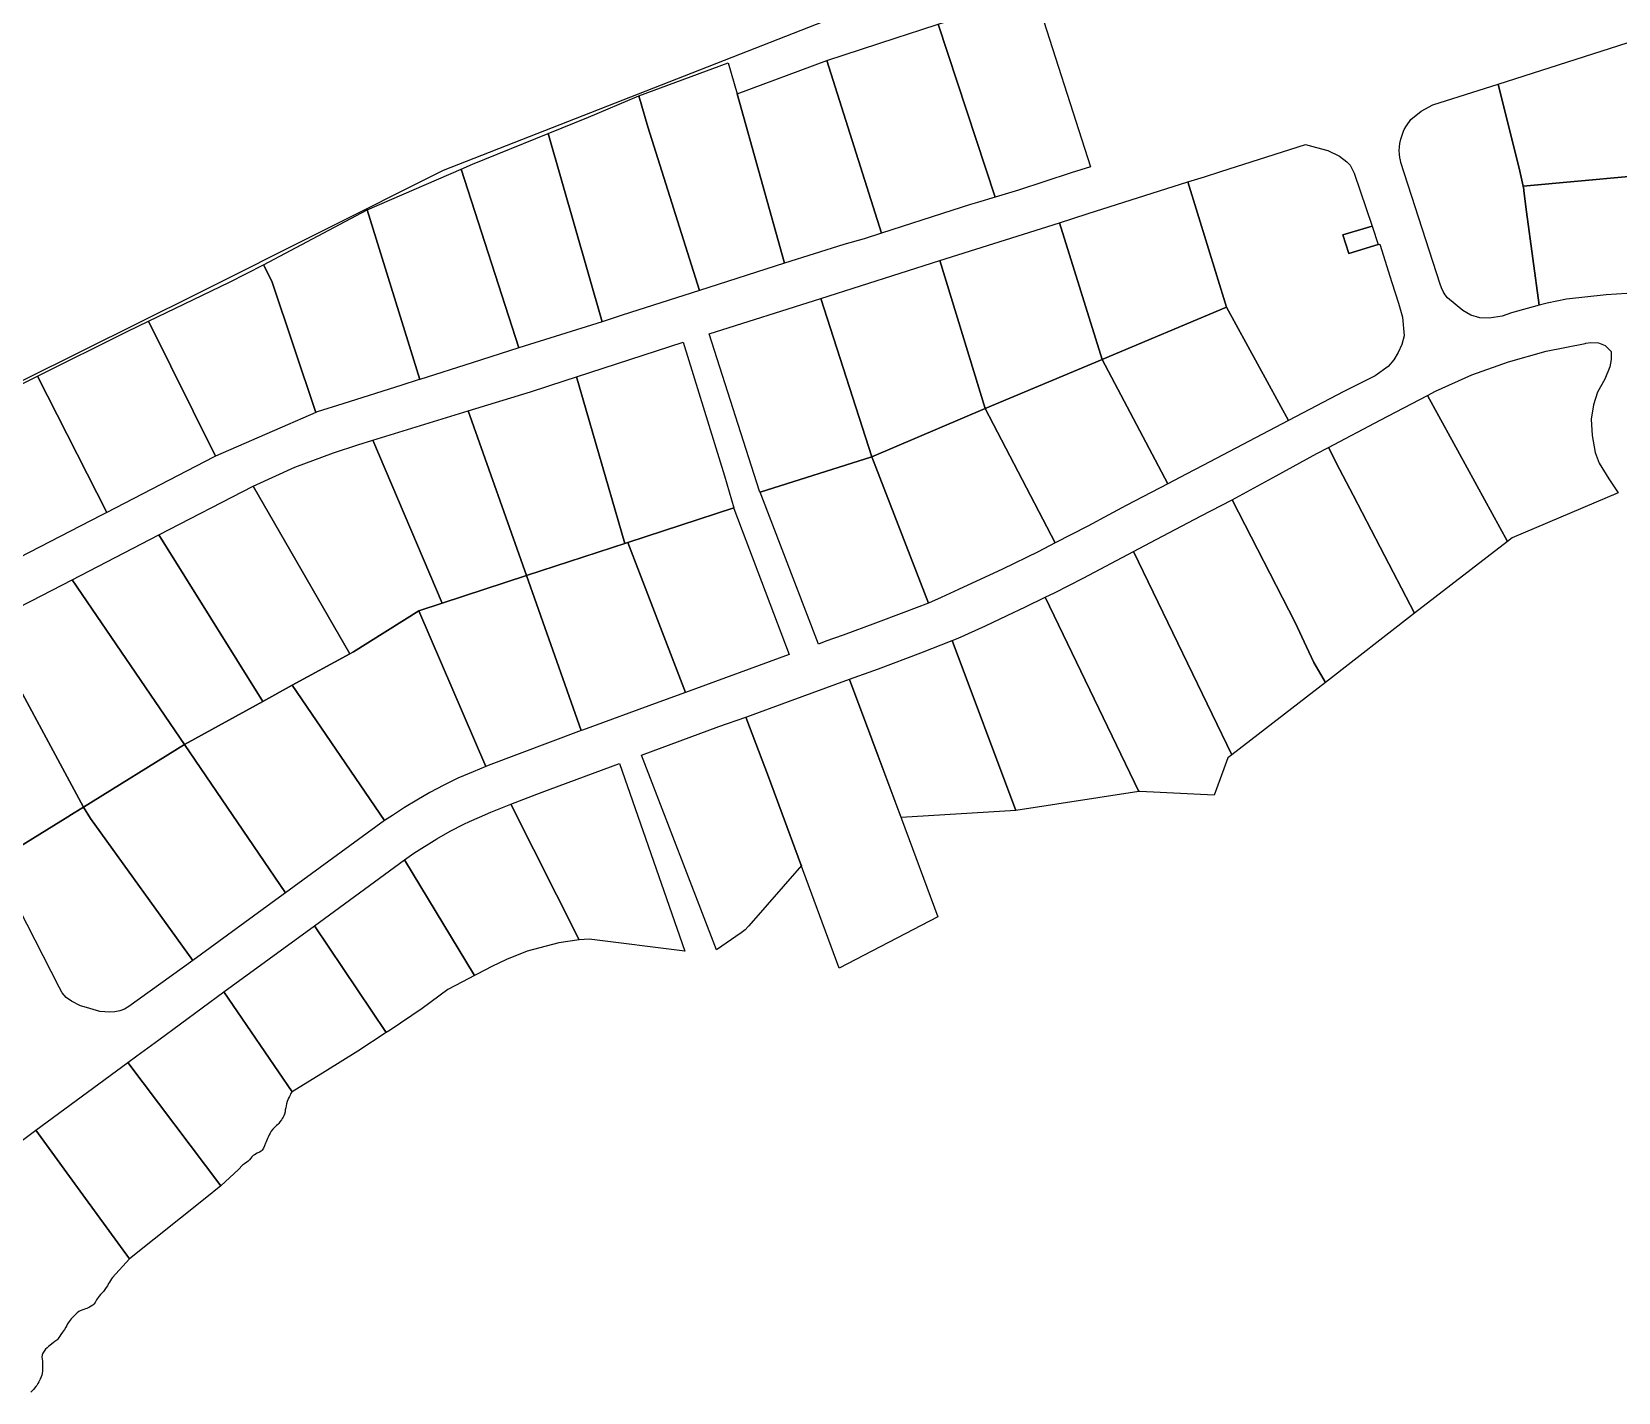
# Model space of a CAD drawing. Header units: metres. Extents: x 3 to 1005126, y 39 to 4383651.
# Drawn here: x 486307.9 to 486595.7, y 4357260.3 to 4357506.9 of the extents above; entities that cross this region are included whole.
import ezdxf

# ---------------------------------------------------------------- set-up
doc = ezdxf.new("R2010")
doc.units = ezdxf.units.M
doc.header["$MEASUREMENT"] = 0
doc.layers.add('TM_Llucmajor', color=7, linetype='Continuous')

msp = doc.modelspace()

# ---------------------------------------------------------------- linework, layer by layer
at = {"layer": 'TM_Llucmajor', "linetype": 'Continuous', "flags": 128}
for points in [[(486499.77, 4357527.7), (486382.52, 4357481.8), (486338.04, 4357459.51), (486094.56, 4357338.52), (486073.76, 4357333.04), (486059.63, 4357330.66), (486042.38, 4357332.46), (486039.73, 4357332.74), (485972.63, 4357353.76), (485953.11, 4357460.69), (485951.97, 4357469.6), (485953.93, 4357478.65), (485955.11, 4357508.26)], [(486292.13, 4357295.44), (486308.68, 4357307.82), (486317.69, 4357295.44), (486325.68, 4357284.46), (486322.58, 4357281.08), (486322.42, 4357280.88), (486322.22, 4357280.58), (486322.01, 4357280.24), (486321.86, 4357279.98), (486321.65, 4357279.6), (486321.42, 4357279.26), (486321.19, 4357278.89), (486320.97, 4357278.56), (486320.71, 4357278.32), (486320.42, 4357278.01), (486320.14, 4357277.73), (486319.95, 4357277.49), (486319.79, 4357277.25), (486319.67, 4357277.02), (486319.54, 4357276.78), (486319.42, 4357276.56), (486319.19, 4357276.23), (486318.98, 4357276.05), (486318.71, 4357275.87), (486318.42, 4357275.71), (486318.18, 4357275.6), (486317.94, 4357275.48), (486317.65, 4357275.39), (486317.4, 4357275.3), (486316.99, 4357275.17), (486316.73, 4357275.06), (486316.49, 4357274.93), (486316.17, 4357274.7), (486315.94, 4357274.47), (486315.65, 4357274.15), (486315.35, 4357273.86), (486315.09, 4357273.6), (486314.89, 4357273.35), (486314.69, 4357273.12), (486314.41, 4357272.71), (486314.28, 4357272.39), (486314.13, 4357272.1), (486313.84, 4357271.68), (486313.49, 4357271.17), (486313.2, 4357270.75), (486313, 4357270.44), (486312.85, 4357270.19), (486312.67, 4357269.92), (486312.45, 4357269.74), (486312.1, 4357269.48), (486311.79, 4357269.25), (486311.56, 4357269.07), (486311.21, 4357268.78), (486310.95, 4357268.57), (486310.7, 4357268.37), (486310.43, 4357268.12), (486310.16, 4357267.75), (486309.95, 4357267.39), (486309.82, 4357267.09), (486309.76, 4357266.65), (486309.82, 4357266.27), (486309.87, 4357265.91), (486309.89, 4357265.45), (486309.88, 4357265.13), (486309.88, 4357264.79), (486309.89, 4357264.48), (486309.88, 4357264.2), (486309.83, 4357263.71), (486309.74, 4357263.41), (486309.62, 4357263.06), (486309.47, 4357262.69), (486309.22, 4357262.16), (486309.02, 4357261.86), (486308.83, 4357261.52), (486308.66, 4357261.31), (486308.42, 4357261.01), (486308.24, 4357260.79), (486307.95, 4357260.5), (486307.75, 4357260.29)]]:
    msp.add_lwpolyline(points, dxfattribs=at)
for points in [[(486482.66, 4357476.94), (486472.32, 4357508.3), (486489.85, 4357513.9), (486499.98, 4357482.44), (486496.47, 4357481.33), (486486.88, 4357478.22), (486482.66, 4357476.94)], [(486462.05, 4357470.42), (486452.16, 4357501.72), (486464.72, 4357505.85), (486469.19, 4357507.3), (486472.32, 4357508.3), (486482.66, 4357476.94), (486479.46, 4357475.96), (486478.2, 4357475.59), (486474.79, 4357474.51), (486462.05, 4357470.42)], [(486578.41, 4357478.92), (486577.83, 4357481.63), (486573.9, 4357497.44), (486600.51, 4357505.93), (486606.7, 4357485.58), (486607.49, 4357481.6), (486578.41, 4357478.92)], [(486444.48, 4357464.96), (486435.85, 4357495.67), (486452.16, 4357501.72), (486462.05, 4357470.42), (486458.91, 4357469.41), (486455.2, 4357468.39), (486444.48, 4357464.96)], [(486429.05, 4357460.02), (486419.65, 4357489.67), (486418.02, 4357495.3), (486434.26, 4357501.32), (486435.85, 4357495.67), (486444.48, 4357464.96), (486429.05, 4357460.02)], [(486581.3, 4357457.39), (486576.3, 4357455.98), (486574.62, 4357455.39), (486572.25, 4357455), (486570.56, 4357455.07), (486568.93, 4357455.54), (486567.46, 4357456.39), (486564.7, 4357458.68), (486564.28, 4357459.25), (486563.92, 4357459.86), (486563.62, 4357460.5), (486563.39, 4357461.17), (486556.24, 4357483.21), (486556.15, 4357483.63), (486556.1, 4357483.85), (486556.06, 4357484.06), (486555.99, 4357484.72), (486555.97, 4357484.94), (486555.96, 4357485.16), (486555.96, 4357485.59), (486555.97, 4357485.81), (486556.02, 4357486.25), (486556.04, 4357486.47), (486556.07, 4357486.68), (486556.23, 4357487.46), (486556.71, 4357488.94), (486556.81, 4357489.2), (486557.25, 4357489.89), (486558.05, 4357491.04), (486559.95, 4357492.52), (486562.05, 4357493.66), (486573.9, 4357497.44), (486577.83, 4357481.63), (486578.41, 4357478.92), (486578.53, 4357478.33), (486578.56, 4357478.07), (486579.02, 4357474.3), (486581.3, 4357457.39)], [(486411.39, 4357454.35), (486401.62, 4357488.49), (486408.93, 4357491.46), (486418.02, 4357495.3), (486419.65, 4357489.67), (486429.05, 4357460.02), (486415.03, 4357455.54), (486411.39, 4357454.35)], [(486396.28, 4357449.61), (486385.79, 4357482.01), (486387.84, 4357482.9), (486401.62, 4357488.49), (486411.39, 4357454.35), (486396.28, 4357449.61)], [(486524.62, 4357457.03), (486517.62, 4357479.71), (486520.6, 4357480.65), (486523.57, 4357481.59), (486538.97, 4357486.47), (486540.96, 4357485.96), (486542.97, 4357485.41), (486545.13, 4357484.39), (486546.42, 4357483.37), (486547.03, 4357482.76), (486547.78, 4357481.27), (486551.01, 4357471.7), (486545.74, 4357470.12), (486546.81, 4357466.71), (486552.12, 4357468.35), (486552.42, 4357468.45), (486554.61, 4357461.46), (486555.82, 4357457.73), (486556.56, 4357455.22), (486556.81, 4357451.8), (486556.42, 4357450.22), (486555.78, 4357448.78), (486554.95, 4357447.43), (486553.92, 4357446.26), (486551.58, 4357444.56), (486545.91, 4357441.73), (486535.85, 4357436.46), (486524.62, 4357457.03)], [(486378.29, 4357443.92), (486368.79, 4357474.65), (486385.79, 4357482.01), (486396.28, 4357449.61), (486391.21, 4357448), (486387.8, 4357446.92), (486378.29, 4357443.92)], [(486581.3, 4357457.39), (486579.02, 4357474.3), (486578.56, 4357478.07), (486578.53, 4357478.33), (486578.41, 4357478.92), (486607.49, 4357481.6), (486607.67, 4357479.63), (486606.22, 4357459.36), (486602.78, 4357459.53), (486597.25, 4357459.46), (486593.45, 4357459.25), (486586.28, 4357458.43), (486582.76, 4357457.7), (486581.3, 4357457.39)], [(486502.08, 4357447.52), (486494.34, 4357472.32), (486496.72, 4357473.08), (486499.5, 4357473.97), (486517.62, 4357479.71), (486524.62, 4357457.03), (486502.19, 4357447.57), (486502.08, 4357447.52)], [(486359.45, 4357437.92), (486351.45, 4357461.73), (486349.94, 4357464.68), (486368.79, 4357474.65), (486378.29, 4357443.92), (486378.02, 4357443.83), (486375.06, 4357442.89), (486364.37, 4357439.51), (486359.67, 4357438.02), (486359.45, 4357437.92)], [(486480.83, 4357438.62), (486472.61, 4357465.44), (486494.34, 4357472.32), (486502.08, 4357447.52), (486480.83, 4357438.62)], [(486552.12, 4357468.35), (486546.81, 4357466.71), (486545.74, 4357470.12), (486551.01, 4357471.7), (486552.12, 4357468.35)], [(486341.24, 4357429.97), (486329.1, 4357454.44), (486343.78, 4357461.54), (486349.94, 4357464.68), (486351.45, 4357461.73), (486359.45, 4357437.92), (486357.1, 4357436.89), (486354.29, 4357435.67), (486341.24, 4357429.97)], [(486460.28, 4357429.87), (486451.03, 4357458.6), (486472.61, 4357465.44), (486480.83, 4357438.62), (486460.28, 4357429.87)], [(486439.93, 4357423.66), (486430.78, 4357452.19), (486451.03, 4357458.6), (486460.28, 4357429.87), (486440.02, 4357423.45), (486439.93, 4357423.66)], [(486513.97, 4357424.99), (486502.08, 4357447.52), (486502.19, 4357447.57), (486524.62, 4357457.03), (486535.85, 4357436.46), (486520.34, 4357428.32), (486517.3, 4357426.73), (486513.97, 4357424.99)], [(486321.52, 4357419.81), (486308.98, 4357444.47), (486325.26, 4357452.58), (486329.1, 4357454.44), (486341.24, 4357429.97), (486340.9, 4357429.82), (486321.52, 4357419.81)], [(486415.51, 4357414.19), (486406.72, 4357444.38), (486426.07, 4357450.67), (486433.56, 4357426.44), (486435.25, 4357420.65), (486416.02, 4357414.36), (486415.51, 4357414.19)], [(486567.91, 4357428.52), (486561.07, 4357441.01), (486562.54, 4357441.79), (486569.1, 4357444.71), (486575.79, 4357447.1), (486582.62, 4357449.02), (486589.64, 4357450.44), (486589.78, 4357450.46), (486590.69, 4357450.58), (486592.09, 4357450.56), (486593.3, 4357450.03), (486594.02, 4357449.33), (486594.38, 4357448.94), (486594.39, 4357447.49), (486594.14, 4357446.2), (486593.24, 4357443.98), (486591.88, 4357441.6), (486591.16, 4357439.3), (486590.78, 4357436.71), (486590.93, 4357433.71), (486591.5, 4357430.66), (486592.23, 4357428.71), (486593.94, 4357425.88), (486595.65, 4357423.35), (486576.44, 4357415.21), (486575.57, 4357414.54), (486570, 4357424.7), (486567.91, 4357428.52)], [(486493.56, 4357414.26), (486480.83, 4357438.62), (486502.08, 4357447.52), (486513.97, 4357424.99), (486506.4, 4357421.02), (486503.27, 4357419.37), (486499.48, 4357417.3), (486493.56, 4357414.26)], [(486321.52, 4357419.81), (486320.43, 4357419.25), (486301.92, 4357409.71), (486289.24, 4357433.88), (486288.99, 4357434.41), (486298.54, 4357439.27), (486308.98, 4357444.47), (486321.52, 4357419.81)], [(486397.65, 4357408.36), (486387.09, 4357438.2), (486398.41, 4357441.68), (486404.7, 4357443.72), (486406.72, 4357444.38), (486415.51, 4357414.19), (486397.65, 4357408.36)], [(486470.58, 4357403.35), (486460.28, 4357429.87), (486480.83, 4357438.62), (486493.56, 4357414.26), (486490.46, 4357412.65), (486483.98, 4357409.53), (486476.03, 4357405.82), (486472.84, 4357404.37), (486470.58, 4357403.35)], [(486545.13, 4357427.65), (486543.11, 4357431.55), (486552.49, 4357436.49), (486561.07, 4357441.01), (486567.91, 4357428.52), (486570, 4357424.7), (486575.57, 4357414.54), (486558.73, 4357401.51), (486552.49, 4357413.49), (486547.58, 4357422.94), (486545.13, 4357427.65)], [(486382.35, 4357403.36), (486369.8, 4357432.89), (486387.09, 4357438.2), (486397.65, 4357408.36), (486382.35, 4357403.36)], [(486365.64, 4357394.18), (486348.08, 4357424.58), (486355.67, 4357428.01), (486362.68, 4357430.57), (486367.08, 4357432.05), (486369.8, 4357432.89), (486382.35, 4357403.36), (486378.11, 4357401.97), (486366.27, 4357394.53), (486365.64, 4357394.18)], [(486450.6, 4357395.94), (486440.02, 4357423.45), (486460.28, 4357429.87), (486470.58, 4357403.35), (486466.11, 4357401.66), (486460.96, 4357399.73), (486455.1, 4357397.57), (486451.97, 4357396.44), (486450.6, 4357395.94)], [(486542.55, 4357388.99), (486540.48, 4357392.57), (486539.13, 4357395.42), (486537.06, 4357399.82), (486525.66, 4357422.1), (486533.61, 4357426.45), (486541.02, 4357430.45), (486543.11, 4357431.55), (486545.13, 4357427.65), (486547.58, 4357422.94), (486552.49, 4357413.49), (486558.73, 4357401.51), (486542.55, 4357388.99)], [(486349.83, 4357385.53), (486331, 4357415.74), (486348.08, 4357424.58), (486365.64, 4357394.18), (486355.18, 4357388.46), (486349.83, 4357385.53)], [(486525.57, 4357375.86), (486507.73, 4357412.73), (486510.82, 4357414.35), (486519.88, 4357419.11), (486525.66, 4357422.1), (486537.06, 4357399.82), (486539.13, 4357395.42), (486540.48, 4357392.57), (486542.55, 4357388.99), (486525.57, 4357375.86)], [(486426.5, 4357387.15), (486416.02, 4357414.36), (486435.25, 4357420.65), (486435.28, 4357420.5), (486445.28, 4357394.03), (486426.5, 4357387.15)], [(486335.62, 4357377.74), (486315.25, 4357407.59), (486331, 4357415.74), (486349.83, 4357385.53), (486335.62, 4357377.74)], [(486407.59, 4357380.24), (486397.65, 4357408.36), (486416.02, 4357414.36), (486426.5, 4357387.15), (486421.68, 4357385.38), (486407.79, 4357380.32), (486407.59, 4357380.24)], [(486508.74, 4357369.18), (486491.71, 4357404.42), (486493.4, 4357405.24), (486498.63, 4357407.9), (486507.73, 4357412.73), (486525.57, 4357375.86), (486524.84, 4357375.29), (486524.12, 4357373.33), (486522.36, 4357368.52), (486508.92, 4357369.21), (486508.74, 4357369.18)], [(486317.31, 4357366.39), (486299.43, 4357399.46), (486307.9, 4357403.78), (486315.25, 4357407.59), (486335.62, 4357377.74), (486317.31, 4357366.39)], [(486390.28, 4357373.71), (486378.11, 4357401.97), (486382.35, 4357403.36), (486397.65, 4357408.36), (486407.59, 4357380.24), (486390.73, 4357373.89), (486390.28, 4357373.71)], [(486486.4, 4357365.75), (486474.86, 4357396.59), (486475.93, 4357397.02), (486480.88, 4357399.26), (486484.86, 4357401.09), (486488.18, 4357402.7), (486491.71, 4357404.42), (486508.74, 4357369.18), (486486.4, 4357365.75)], [(486371.92, 4357363.92), (486355.18, 4357388.46), (486365.64, 4357394.18), (486366.27, 4357394.53), (486378.11, 4357401.97), (486390.28, 4357373.71), (486387.99, 4357372.77), (486385.22, 4357371.6), (486382.65, 4357370.34), (486380.1, 4357368.99), (486377.79, 4357367.64), (486375.55, 4357366.3), (486373.37, 4357364.87), (486371.92, 4357363.92)], [(486301.24, 4357356.42), (486297.04, 4357364.6), (486295.48, 4357367.65), (486287.98, 4357382.1), (486287.37, 4357383.45), (486287.26, 4357384.96), (486287.21, 4357386.47), (486287.41, 4357387.86), (486287.79, 4357389.69), (486288.69, 4357391.72), (486289.95, 4357393.77), (486291.58, 4357395.39), (486293.52, 4357396.41), (486299.43, 4357399.46), (486317.31, 4357366.39), (486315.65, 4357365.36), (486313.96, 4357364.31), (486311.92, 4357363.04), (486301.24, 4357356.42)], [(486465.59, 4357364.46), (486460.29, 4357378.66), (486456.25, 4357389.53), (486456.23, 4357389.58), (486461.49, 4357391.45), (486469.16, 4357394.31), (486474.86, 4357396.59), (486486.4, 4357365.75), (486465.59, 4357364.46)], [(486465.67, 4357364.23), (486472.28, 4357346.47), (486454.36, 4357337.2), (486447.37, 4357356.13), (486441.57, 4357371.84), (486437.43, 4357382.65), (486437.6, 4357382.72), (486445.17, 4357385.51), (486456.23, 4357389.58), (486456.25, 4357389.53), (486460.29, 4357378.66), (486465.67, 4357364.23), (486465.67, 4357364.23)], [(486353.97, 4357350.85), (486335.62, 4357377.74), (486349.83, 4357385.53), (486355.18, 4357388.46), (486371.92, 4357363.92), (486353.97, 4357350.85)], [(486447.37, 4357356.13), (486447.51, 4357355.76), (486437.97, 4357344.85), (486437.85, 4357344.71), (486437.34, 4357344.14), (486436.58, 4357343.6), (486432.09, 4357340.52), (486418.53, 4357375.81), (486432.55, 4357380.96), (486437.43, 4357382.65), (486441.57, 4357371.84), (486447.37, 4357356.13)], [(486318.61, 4357364.3), (486317.31, 4357366.39), (486335.62, 4357377.74), (486353.97, 4357350.85), (486352.89, 4357350.06), (486337.12, 4357338.55), (486318.61, 4357364.3)], [(486407.22, 4357342.32), (486394.82, 4357366.89), (486399.53, 4357368.74), (486401.97, 4357369.64), (486414.53, 4357374.29), (486426.4, 4357340.26), (486409, 4357342.4), (486407.22, 4357342.32)], [(486337.12, 4357338.55), (486325.56, 4357330.2), (486324.76, 4357329.77), (486323.9, 4357329.45), (486323.01, 4357329.27), (486322.1, 4357329.21), (486320.3, 4357329.31), (486319.04, 4357329.68), (486317.83, 4357330.05), (486316.78, 4357330.36), (486315.12, 4357331.19), (486314.18, 4357331.84), (486313.43, 4357332.7), (486312.92, 4357333.72), (486301.24, 4357356.42), (486311.92, 4357363.04), (486313.96, 4357364.31), (486315.65, 4357365.36), (486317.31, 4357366.39), (486318.61, 4357364.3), (486337.12, 4357338.55)], [(486388.21, 4357335.86), (486375.54, 4357356.81), (486377.23, 4357358.05), (486381.38, 4357360.61), (486383.82, 4357361.99), (486386.3, 4357363.25), (486387.34, 4357363.77), (486389.11, 4357364.56), (486391.17, 4357365.46), (486394.82, 4357366.89), (486407.22, 4357342.32), (486403.52, 4357341.78), (486397.8, 4357340.27), (486394.06, 4357338.76), (486391.35, 4357337.45), (486388.69, 4357336.11), (486388.21, 4357335.86)], [(486372.21, 4357325.48), (486359.19, 4357344.86), (486375.54, 4357356.81), (486388.21, 4357335.86), (486386.03, 4357334.72), (486383.4, 4357333.31), (486378.76, 4357329.87), (486372.95, 4357325.96), (486372.21, 4357325.48)], [(486355.13, 4357314.77), (486342.79, 4357332.87), (486359.19, 4357344.86), (486372.21, 4357325.48), (486367.07, 4357322.14), (486361.13, 4357318.41), (486355.13, 4357314.77)], [(486342.23, 4357297.71), (486325.33, 4357320.05), (486326.97, 4357321.25), (486330.98, 4357324.16), (486342.79, 4357332.87), (486355.13, 4357314.77), (486355.03, 4357314.64), (486354.88, 4357314.4), (486354.78, 4357314.16), (486354.67, 4357313.93), (486354.49, 4357313.63), (486354.35, 4357313.32), (486354.24, 4357313.01), (486354.13, 4357312.6), (486354.06, 4357312.23), (486354.01, 4357311.87), (486353.92, 4357311.47), (486353.87, 4357311.11), (486353.77, 4357310.68), (486353.65, 4357310.42), (486353.5, 4357310.16), (486353.35, 4357309.92), (486353.2, 4357309.7), (486352.94, 4357309.29), (486352.76, 4357309.04), (486352.57, 4357308.85), (486352.34, 4357308.65), (486352.12, 4357308.46), (486351.89, 4357308.24), (486351.65, 4357308), (486351.34, 4357307.6), (486351.18, 4357307.29), (486350.98, 4357306.96), (486350.79, 4357306.52), (486350.69, 4357306.28), (486350.56, 4357305.99), (486350.43, 4357305.71), (486350.31, 4357305.42), (486350.13, 4357304.94), (486349.96, 4357304.53), (486349.72, 4357304.17), (486349.52, 4357303.99), (486349.22, 4357303.8), (486348.82, 4357303.62), (486348.33, 4357303.36), (486348.1, 4357303.22), (486347.86, 4357302.97), (486347.66, 4357302.73), (486347.41, 4357302.4), (486347.2, 4357302.19), (486346.91, 4357301.98), (486346.5, 4357301.69), (486346.18, 4357301.44), (486345.43, 4357300.69), (486342.23, 4357297.71)], [(486317.69, 4357295.44), (486308.68, 4357307.82), (486325.33, 4357320.05), (486342.23, 4357297.71), (486339.39, 4357295.44), (486325.68, 4357284.46), (486317.69, 4357295.44)]]:
    msp.add_lwpolyline(points, close=True, dxfattribs=at)

doc.saveas('drawing.dxf')
